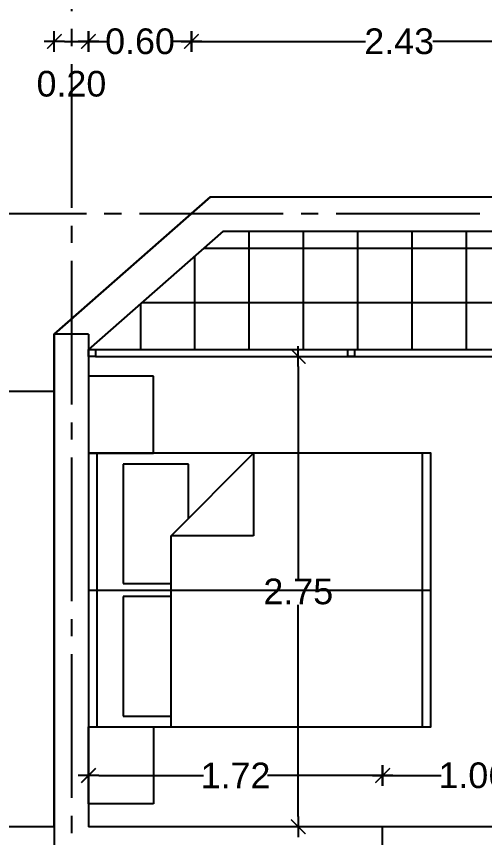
# Model space of a CAD drawing. Header units: millimetres. Extents: x 1217 to 2428, y 234 to 644.
# Drawn here: x 2354.167 to 2356.904, y 551.418 to 556.218 of the extents above; entities that cross this region are included whole.
import ezdxf

# ---------------------------------------------------------------- set-up
doc = ezdxf.new("R2010")
doc.units = ezdxf.units.MM
doc.linetypes.add('ACAD_ISO04W100', pattern=[30, 24, -3, 0, -3])
doc.layers.get('0').update_dxf_attribs({"lineweight": 5})
for name, color, linetype in [('0.1', 251, 'Continuous'), ('0.2', 2, 'Continuous'), ('0.3', 6, 'Continuous'), ('ARTEFACTOS', 4, 'Continuous'), ('COTAS', 252, 'Continuous'), ('COTAS INTERIORES', 3, 'Continuous'), ('Ejes', 8, 'Continuous'), ('muros', 7, 'Continuous')]:
    doc.layers.add(name, color=color, linetype=linetype)
doc.styles.add('INTERARQ', font='arial.ttf')
doc.dimstyles.new('ESCALA_1-50', dxfattribs={"dimtxt": 0.15, "dimasz": 0.06, "dimexe": 0.18, "dimexo": 0.0625, "dimgap": 0, "dimtad": 0, "dimtih": 1, "dimtoh": 1, "dimzin": 0, "dimdsep": 46, "dimtxsty": 'INTERARQ', "dimblk": 'DIMTICK', "dimcen": 0, "dimse1": 1, "dimse2": 1, "dimclrd": 256, "dimclre": 1, "dimclrt": 2, "dimadec": 0, "dimazin": 0, "dimtfac": 4.5, "dimtofl": 0, "dimtmove": 2, "dimatfit": 3, "dimldrblk": 'DIMTICK', "dimfxl": 1, "dimtolj": 1, "dimtzin": 0, "dimarcsym": 0})

# ---------------------------------------------------------------- blocks, each defined once
blk = doc.blocks.new('Cama 2Pl')
at = {"layer": 'ARTEFACTOS'}
for p, q in [((-1.9512, -0.8), (-1.9512, 0.8)), ((-0.4826, 0.8), (-0.4826, -0.3174)), ((-0.0508, 0.8), (-0.0508, -0.8)), ((-0.2032, 0.7365), (-0.4826, 0.7365)), ((-0.2032, 0.0381), (-0.2032, 0.7365)), ((0, 0), (-2.002, 0)), ((-0.4826, 0.0381), (-0.2032, 0.0381)), ((-0.2032, -0.0381), (-0.4826, -0.0381)), ((-0.2032, -0.7365), (-0.2032, -0.0381)), ((-0.4826, -0.3174), (-0.9652, -0.8)), ((-0.9652, -0.8), (-0.9652, -0.3174)), ((-0.9652, -0.3174), (-0.4826, -0.3174)), ((-0.5842, -0.419), (-0.5842, -0.7365)), ((-0.5842, -0.7365), (-0.2032, -0.7365))]:
    blk.add_line(p, q, dxfattribs=at)
for points in [[(-0.38, 1.25), (0, 1.25), (0, 0.8), (-0.38, 0.8), (-0.38, 1.25)], [(-0.38, -1.25), (0, -1.25), (0, -0.8), (-0.38, -0.8), (-0.38, -1.25)]]:
    blk.add_lwpolyline(points, dxfattribs=at)
blk.add_lwpolyline([(0, -0.8), (0, 0.8), (-2.002, 0.8), (-2.002, -0.8)], close=True, dxfattribs=at)
blk = doc.blocks.new('DIMTICK')
at = {"color": 1}
for p, q in [((0, 1), (0, -1)), ((-1, 0), (1, 0))]:
    blk.add_line(p, q, dxfattribs=at)
at = {"color": 3, "const_width": 0.141}
blk.add_lwpolyline([(0.707, 0.707), (-0.707, -0.707)], dxfattribs=at)
blk = doc.blocks.new('*D428')
at = {"layer": 'COTAS', "lineweight": -2, "ltscale": 3, "transparency": 16777216}
blk.add_line((2354.4485, 556.0718), (2354.5285, 556.0718), dxfattribs=at)
at = {"layer": 'Defpoints', "color": 0, "ltscale": 3, "transparency": 16777216}
for p in [(2354.5885, 556.0718), (2354.3885, 554.7463), (2354.5885, 554.7463)]:
    blk.add_point(p, dxfattribs=at)
at = {"layer": 'COTAS', "lineweight": -2, "ltscale": 3, "transparency": 16777216, "xscale": 0.06, "yscale": 0.06, "zscale": 0.06, "rotation": 180}
blk.add_blockref('DIMTICK', (2354.3885, 556.0718), dxfattribs=at)
at = {"layer": 'COTAS', "lineweight": -2, "ltscale": 3, "transparency": 16777216, "xscale": 0.06, "yscale": 0.06, "zscale": 0.06}
blk.add_blockref('DIMTICK', (2354.5885, 556.0718), dxfattribs=at)
at = {"layer": 'COTAS', "color": 2, "ltscale": 3, "transparency": 16777216, "insert": (2354.4885, 555.8235), "char_height": 0.15, "attachment_point": 5, "style": 'INTERARQ'}
blk.add_mtext('\\A1;0.20', dxfattribs=at)
blk = doc.blocks.new('*D429')
at = {"layer": 'COTAS', "lineweight": -2, "ltscale": 3, "transparency": 16777216}
for p, q in [((2354.6485, 556.0718), (2354.6949, 556.0718)), ((2355.1305, 556.0718), (2355.084, 556.0718))]:
    blk.add_line(p, q, dxfattribs=at)
at = {"layer": 'Defpoints', "color": 0, "ltscale": 3, "transparency": 16777216}
for p in [(2355.1905, 556.0718), (2355.1905, 555.5482), (2354.5885, 554.7463)]:
    blk.add_point(p, dxfattribs=at)
at = {"layer": 'COTAS', "lineweight": -2, "ltscale": 3, "transparency": 16777216, "xscale": 0.06, "yscale": 0.06, "zscale": 0.06, "rotation": 180}
blk.add_blockref('DIMTICK', (2354.5885, 556.0718), dxfattribs=at)
at = {"layer": 'COTAS', "lineweight": -2, "ltscale": 3, "transparency": 16777216, "xscale": 0.06, "yscale": 0.06, "zscale": 0.06}
blk.add_blockref('DIMTICK', (2355.1905, 556.0718), dxfattribs=at)
at = {"layer": 'COTAS', "color": 2, "ltscale": 3, "transparency": 16777216, "insert": (2354.8895, 556.0718), "char_height": 0.15, "attachment_point": 5, "style": 'INTERARQ'}
blk.add_mtext('\\A1;0.60', dxfattribs=at)
blk = doc.blocks.new('*D430')
at = {"layer": 'COTAS', "lineweight": -2, "ltscale": 3, "transparency": 16777216}
for p, q in [((2355.2505, 556.0718), (2356.2085, 556.0718)), ((2357.5587, 556.0718), (2356.6007, 556.0718))]:
    blk.add_line(p, q, dxfattribs=at)
at = {"layer": 'Defpoints', "color": 0, "ltscale": 3, "transparency": 16777216}
for p in [(2357.6187, 556.0718), (2355.1905, 555.5482), (2357.6187, 554.6134)]:
    blk.add_point(p, dxfattribs=at)
at = {"layer": 'COTAS', "lineweight": -2, "ltscale": 3, "transparency": 16777216, "xscale": 0.06, "yscale": 0.06, "zscale": 0.06, "rotation": 180}
blk.add_blockref('DIMTICK', (2355.1905, 556.0718), dxfattribs=at)
at = {"layer": 'COTAS', "lineweight": -2, "ltscale": 3, "transparency": 16777216, "xscale": 0.06, "yscale": 0.06, "zscale": 0.06}
blk.add_blockref('DIMTICK', (2357.6187, 556.0718), dxfattribs=at)
at = {"layer": 'COTAS', "color": 2, "ltscale": 3, "transparency": 16777216, "insert": (2356.4046, 556.0718), "char_height": 0.15, "attachment_point": 5, "style": 'INTERARQ'}
blk.add_mtext('\\A1;2.43', dxfattribs=at)
blk = doc.blocks.new('*D446')
at = {"layer": 'COTAS', "lineweight": -2, "ltscale": 3, "transparency": 16777216}
for p, q in [((2354.5485, 556.5582), (2356.2088, 556.5582)), ((2358.2587, 556.5582), (2356.5984, 556.5582))]:
    blk.add_line(p, q, dxfattribs=at)
at = {"layer": 'Defpoints', "color": 0, "ltscale": 3, "transparency": 16777216}
for p in [(2354.4885, 556.5582, 0), (2358.3187, 556.5582), (2358.3187, 555.5482)]:
    blk.add_point(p, dxfattribs=at)
at = {"layer": 'COTAS', "lineweight": -2, "ltscale": 3, "transparency": 16777216, "xscale": 0.06, "yscale": 0.06, "zscale": 0.06, "rotation": 180}
blk.add_blockref('DIMTICK', (2354.4885, 556.5582), dxfattribs=at)
at = {"layer": 'COTAS', "lineweight": -2, "ltscale": 3, "transparency": 16777216, "xscale": 0.06, "yscale": 0.06, "zscale": 0.06}
blk.add_blockref('DIMTICK', (2358.3187, 556.5582), dxfattribs=at)
at = {"layer": 'COTAS', "color": 2, "ltscale": 3, "transparency": 16777216, "insert": (2356.4036, 556.5582), "char_height": 0.15, "attachment_point": 5, "style": 'INTERARQ'}
blk.add_mtext('\\A1;3.83', dxfattribs=at)
blk = doc.blocks.new('*D720')
at = {"layer": 'COTAS', "lineweight": -2, "ltscale": 3, "transparency": 16777216}
for p, q in [((2352.389, 554.3013), (2352.389, 552.9976)), ((2352.389, 551.5408), (2352.389, 552.8445))]:
    blk.add_line(p, q, dxfattribs=at)
at = {"layer": 'Defpoints', "color": 0, "ltscale": 3, "transparency": 16777216}
for p in [(2352.389, 554.3613), (2354.3885, 554.3613, 0), (2353.604, 551.4808)]:
    blk.add_point(p, dxfattribs=at)
at = {"layer": 'COTAS', "lineweight": -2, "ltscale": 3, "transparency": 16777216, "xscale": 0.06, "yscale": 0.06, "zscale": 0.06}
for p, rotation in [((2352.389, 554.3613), 90), ((2352.389, 551.4808), 270)]:
    blk.add_blockref('DIMTICK', p, dxfattribs=dict(at, rotation=rotation))
at = {"layer": 'COTAS', "color": 2, "ltscale": 3, "transparency": 16777216, "insert": (2352.389, 552.921), "char_height": 0.15, "attachment_point": 5, "style": 'INTERARQ'}
blk.add_mtext('\\A1;2.88', dxfattribs=at)
blk = doc.blocks.new('*D721')
at = {"layer": 'COTAS', "lineweight": -2, "ltscale": 3, "transparency": 16777216}
for p, q in [((2352.389, 554.9033), (2352.389, 554.7389)), ((2352.389, 554.4213), (2352.389, 554.5857))]:
    blk.add_line(p, q, dxfattribs=at)
at = {"layer": 'Defpoints', "color": 0, "ltscale": 3, "transparency": 16777216}
for p in [(2352.389, 554.9633), (2355.2733, 554.9633), (2354.3885, 554.3613)]:
    blk.add_point(p, dxfattribs=at)
at = {"layer": 'COTAS', "lineweight": -2, "ltscale": 3, "transparency": 16777216, "xscale": 0.06, "yscale": 0.06, "zscale": 0.06}
for p, rotation in [((2352.389, 554.9633), 90), ((2352.389, 554.3613), 270)]:
    blk.add_blockref('DIMTICK', p, dxfattribs=dict(at, rotation=rotation))
at = {"layer": 'COTAS', "color": 2, "ltscale": 3, "transparency": 16777216, "insert": (2352.389, 554.6623), "char_height": 0.15, "attachment_point": 5, "style": 'INTERARQ'}
blk.add_mtext('\\A1;0.60', dxfattribs=at)
blk = doc.blocks.new('*D457')
at = {"layer": 'COTAS', "lineweight": -2, "ltscale": 3, "transparency": 16777216}
for p, q in [((2352.389, 555.2233), (2352.389, 555.2833)), ((2352.389, 554.9033), (2352.389, 554.8433))]:
    blk.add_line(p, q, dxfattribs=at)
at = {"layer": 'Defpoints', "color": 0, "ltscale": 3, "transparency": 16777216}
for p in [(2352.389, 555.1633), (2355.1905, 555.1633), (2355.2733, 554.9633)]:
    blk.add_point(p, dxfattribs=at)
at = {"layer": 'COTAS', "lineweight": -2, "ltscale": 3, "transparency": 16777216, "xscale": 0.06, "yscale": 0.06, "zscale": 0.06}
for p, rotation in [((2352.389, 555.1633), 270), ((2352.389, 554.9633), 90)]:
    blk.add_blockref('DIMTICK', p, dxfattribs=dict(at, rotation=rotation))
at = {"layer": 'COTAS', "color": 2, "ltscale": 3, "transparency": 16777216, "insert": (2352.389, 555.0633), "char_height": 0.15, "attachment_point": 5, "style": 'INTERARQ'}
blk.add_mtext('\\A1;0.20', dxfattribs=at)
blk = doc.blocks.new('*D458')
at = {"layer": 'COTAS', "lineweight": -2, "ltscale": 3, "transparency": 16777216}
for p, q in [((2351.6548, 555.0033), (2351.6548, 554.6208)), ((2351.6548, 554.0852), (2351.6548, 554.4676))]:
    blk.add_line(p, q, dxfattribs=at)
at = {"layer": 'Defpoints', "color": 0, "ltscale": 3, "transparency": 16777216}
for p in [(2354.6588, 555.0633, 0), (2351.6548, 554.0252), (2352.9784, 554.0252, 0)]:
    blk.add_point(p, dxfattribs=at)
at = {"layer": 'COTAS', "lineweight": -2, "ltscale": 3, "transparency": 16777216, "xscale": 0.06, "yscale": 0.06, "zscale": 0.06}
for p, rotation in [((2351.6548, 555.0633), 90), ((2351.6548, 554.0252), 270)]:
    blk.add_blockref('DIMTICK', p, dxfattribs=dict(at, rotation=rotation))
at = {"layer": 'COTAS', "color": 2, "ltscale": 3, "transparency": 16777216, "insert": (2351.6548, 554.5442), "char_height": 0.15, "attachment_point": 5, "style": 'INTERARQ'}
blk.add_mtext('\\A1;1.04', dxfattribs=at)
blk = doc.blocks.new('*D729')
at = {"layer": 'COTAS', "lineweight": -2, "ltscale": 3, "transparency": 16777216}
for p, q in [((2350.9562, 555.1033), (2350.9562, 538.6798)), ((2350.9562, 522.5893), (2350.9562, 538.5265))]:
    blk.add_line(p, q, dxfattribs=at)
at = {"layer": 'Defpoints', "color": 0, "ltscale": 3, "transparency": 16777216}
for p in [(2350.9562, 555.1633), (2355.3008, 555.1633, 0), (2355.1905, 522.5293, 0)]:
    blk.add_point(p, dxfattribs=at)
at = {"layer": 'COTAS', "lineweight": -2, "ltscale": 3, "transparency": 16777216, "xscale": 0.06, "yscale": 0.06, "zscale": 0.06}
for p, rotation in [((2350.9562, 555.1633), 90), ((2350.9562, 522.5293), 270)]:
    blk.add_blockref('DIMTICK', p, dxfattribs=dict(at, rotation=rotation))
at = {"layer": 'COTAS', "color": 2, "ltscale": 3, "transparency": 16777216, "insert": (2350.9562, 538.6032), "char_height": 0.15, "attachment_point": 5, "style": 'INTERARQ'}
blk.add_mtext('\\A1;32.63', dxfattribs=at)
blk = doc.blocks.new('*D490')
at = {"layer": 'COTAS INTERIORES', "lineweight": -2, "ltscale": 3, "transparency": 16777216}
for p, q in [((2354.6485, 551.7812), (2355.261, 551.7812)), ((2356.2476, 551.7812), (2355.635, 551.7812))]:
    blk.add_line(p, q, dxfattribs=at)
at = {"layer": 'Defpoints', "color": 0, "ltscale": 3, "transparency": 16777216}
for p in [(2356.3076, 551.7812), (2354.5885, 551.5552, 0), (2356.3076, 551.5552, 0)]:
    blk.add_point(p, dxfattribs=at)
at = {"layer": 'COTAS INTERIORES', "lineweight": -2, "ltscale": 3, "transparency": 16777216, "xscale": 0.06, "yscale": 0.06, "zscale": 0.06, "rotation": 180}
blk.add_blockref('DIMTICK', (2354.5885, 551.7812), dxfattribs=at)
at = {"layer": 'COTAS INTERIORES', "lineweight": -2, "ltscale": 3, "transparency": 16777216, "xscale": 0.06, "yscale": 0.06, "zscale": 0.06}
blk.add_blockref('DIMTICK', (2356.3076, 551.7812), dxfattribs=at)
at = {"layer": 'COTAS INTERIORES', "color": 2, "ltscale": 3, "transparency": 16777216, "insert": (2355.448, 551.7812), "char_height": 0.15, "attachment_point": 5, "style": 'INTERARQ'}
blk.add_mtext('\\A1;1.72', dxfattribs=at)
blk = doc.blocks.new('*D491')
at = {"layer": 'COTAS INTERIORES', "lineweight": -2, "ltscale": 3, "transparency": 16777216}
for p, q in [((2356.3676, 551.7812), (2356.6503, 551.7812)), ((2357.3084, 551.7812), (2357.0257, 551.7812))]:
    blk.add_line(p, q, dxfattribs=at)
at = {"layer": 'Defpoints', "color": 0, "ltscale": 3, "transparency": 16777216}
for p in [(2357.3684, 551.7812), (2356.3076, 551.5552, 0), (2357.3684, 551.5552)]:
    blk.add_point(p, dxfattribs=at)
at = {"layer": 'COTAS INTERIORES', "lineweight": -2, "ltscale": 3, "transparency": 16777216, "xscale": 0.06, "yscale": 0.06, "zscale": 0.06, "rotation": 180}
blk.add_blockref('DIMTICK', (2356.3076, 551.7812), dxfattribs=at)
at = {"layer": 'COTAS INTERIORES', "lineweight": -2, "ltscale": 3, "transparency": 16777216, "xscale": 0.06, "yscale": 0.06, "zscale": 0.06}
blk.add_blockref('DIMTICK', (2357.3684, 551.7812), dxfattribs=at)
at = {"layer": 'COTAS INTERIORES', "color": 2, "ltscale": 3, "transparency": 16777216, "insert": (2356.838, 551.7812), "char_height": 0.15, "attachment_point": 5, "style": 'INTERARQ'}
blk.add_mtext('\\A1;1.06', dxfattribs=at)
blk = doc.blocks.new('*D844')
at = {"layer": 'COTAS', "lineweight": -2, "ltscale": 3, "transparency": 16777216}
for p, q in [((2355.8147, 554.1708), (2355.8147, 552.9324)), ((2355.8147, 551.5408), (2355.8147, 552.7792))]:
    blk.add_line(p, q, dxfattribs=at)
at = {"layer": 'Defpoints', "color": 0, "ltscale": 3, "transparency": 16777216}
for p in [(2355.3717, 554.2308, 0), (2355.3717, 551.4808, 0), (2355.8147, 551.4808)]:
    blk.add_point(p, dxfattribs=at)
at = {"layer": 'COTAS', "lineweight": -2, "ltscale": 3, "transparency": 16777216, "xscale": 0.06, "yscale": 0.06, "zscale": 0.06}
for p, rotation in [((2355.8147, 554.2308), 90), ((2355.8147, 551.4808), 270)]:
    blk.add_blockref('DIMTICK', p, dxfattribs=dict(at, rotation=rotation))
at = {"layer": 'COTAS', "color": 2, "ltscale": 3, "transparency": 16777216, "insert": (2355.8147, 552.8558), "char_height": 0.15, "attachment_point": 5, "style": 'INTERARQ'}
blk.add_mtext('\\A1;2.75', dxfattribs=at)

msp = doc.modelspace()

# ---------------------------------------------------------------- hatches: boundary and pattern name
at = {"layer": '0.1'}
h = msp.add_hatch(dxfattribs=at)
h.set_pattern_fill('NET', color=256, scale=0.099999, angle=-270, style=0)
h.set_pattern_definition([(90, (807.40966, -286.18826), (-0.31749764, 2e-16), []), (180, (807.40966, -286.18826), (-2e-16, -0.31749764), [])])
h.paths.add_polyline_path([(2355.37623, 554.96328), (2354.58846, 554.2708), (2354.60846, 554.2708), (2354.62846, 554.2708), (2357.47673, 554.2708), (2357.6187, 554.2708), (2358.21837, 554.2708), (2358.21837, 554.96328)])

# ---------------------------------------------------------------- linework, layer by layer
at = {"layer": '0.1', "ltscale": 3, "elevation": 0}
msp.add_lwpolyline([(2354.38846, 551.4808), (2354.38846, 554.36129), (2355.30082, 555.16328), (2358.41837, 555.16328), (2358.41837, 554.12515), (2361.05846, 554.14324), (2361.05846, 555.16328), (2364.17602, 555.16328), (2365.08838, 554.36129), (2365.08832, 551.48085)], dxfattribs=at)
at = {"layer": '0.1', "elevation": 0}
for points in [[(2354.62846, 554.2708), (2357.6187, 554.2708)], [(2354.62846, 554.2708), (2357.6187, 554.2708)], [(2354.62846, 554.23081), (2357.6187, 554.23081)], [(2354.62846, 554.23081), (2357.6187, 554.23081)]]:
    msp.add_lwpolyline(points, dxfattribs=at)
at = {"layer": '0.2'}
for p, q in [((2355.30082, 555.16328, 0), (2354.38846, 554.36129, 0)), ((2355.37623, 554.96328, 0), (2354.58846, 554.2708, 0))]:
    msp.add_line(p, q, dxfattribs=at)
at = {"layer": '0.2', "elevation": 0}
for points in [[(2355.30082, 555.16328), (2358.41837, 555.16328)], [(2355.37623, 554.96328), (2358.21837, 554.96328)], [(2354.62846, 554.2708), (2354.62846, 554.23081), (2354.58846, 554.23081), (2354.58846, 554.2708), (2354.62846, 554.2708)], [(2354.62846, 554.2708), (2354.62846, 554.23081), (2354.58846, 554.23081), (2354.58846, 554.2708), (2354.62846, 554.2708)], [(2356.14358, 554.2708), (2356.14358, 554.23081), (2356.10358, 554.23081), (2356.10358, 554.2708), (2356.14358, 554.2708)], [(2356.14358, 554.2708), (2356.14358, 554.23081), (2356.10358, 554.23081), (2356.10358, 554.2708), (2356.14358, 554.2708)], [(2354.38847, 551.48081), (2353.60485, 551.48081), (2352.87843, 550.76447)]]:
    msp.add_lwpolyline(points, dxfattribs=at)
at = {"layer": '0.3', "elevation": 0}
msp.add_lwpolyline([(2357.36835, 551.48083), (2357.36835, 551.48083), (2356.3076, 551.48083)], dxfattribs=at)
at = {"layer": 'Ejes', "linetype": 'ACAD_ISO04W100', "ltscale": 0.035, "elevation": 0}
for points in [[(2354.48848, 558.23948), (2354.48848, 520.03979)], [(2354.48848, 558.23948), (2354.48848, 520.03979)], [(2369.52562, 555.06328), (2350.42715, 555.06328)], [(2354.38846, 554.02517), (2350.42715, 554.02517)]]:
    msp.add_lwpolyline(points, dxfattribs=at)
at = {"layer": 'muros'}
for p, q in [((2354.38846, 554.36129, 0), (2354.38846, 551.28083, 0)), ((2354.58846, 554.36129, 0), (2354.58846, 551.48083, 0)), ((2356.3076, 551.28083, 0), (2356.3076, 551.48083, 0))]:
    msp.add_line(p, q, dxfattribs=at)
at = {"layer": 'muros', "elevation": 0}
for points in [[(2354.58846, 554.36129), (2354.38846, 554.36129)], [(2356.3076, 551.48083), (2354.58844, 551.48083)]]:
    msp.add_lwpolyline(points, dxfattribs=at)

# ---------------------------------------------------------------- block references
at = {"layer": 'ARTEFACTOS', "xscale": 0.9999925657630349, "yscale": 0.9999925657630349, "zscale": 0.9999925657630349, "rotation": 180}
msp.add_blockref('Cama 2Pl', (2354.58846, 552.86453, 0), dxfattribs=at)

# ---------------------------------------------------------------- dimensions: what is measured, and where the dimension line sits
at = {"layer": 'COTAS', "ltscale": 3}
for base, p1, p2, picture, middle in [((2358.31872, 556.55818, 0), (2354.48848, 556.55818, 0), (2358.31872, 555.54824, 0), '*D446', (2356.4036, 556.55818, 0)), ((2355.19045, 556.07184, 0), (2354.58846, 554.74625, 0), (2355.19045, 555.54824, 0), '*D429', (2354.88945, 556.07184, 0)), ((2357.61872, 556.07184, 0), (2355.19045, 555.54824, 0), (2357.61872, 554.61341, 0), '*D430', (2356.40459, 556.07184, 0))]:
    dim = msp.add_linear_dim(base=base, p1=p1, p2=p2, dimstyle='ESCALA_1-50', dxfattribs=at)
    dim.commit()
    dim.dimension.update_dxf_attribs({"geometry": picture, "text_midpoint": middle})
dim = msp.add_linear_dim(base=(2354.58846, 556.07184, 0), p1=(2354.38846, 554.74625, 0), p2=(2354.58846, 554.74625, 0), dimstyle='ESCALA_1-50', dxfattribs=at)
dim.commit()
dim.dimension.update_dxf_attribs({"geometry": '*D428', "text_midpoint": (2354.48846, 555.82346, 0), "dimtype": 160})
for base, p1, p2, picture, middle in [((2352.38897, 555.16328, 0), (2355.27329, 554.96328, 0), (2355.19045, 555.16328, 0), '*D457', (2352.38897, 555.06328, 0)), ((2351.65479, 554.02517, 0), (2354.6588, 555.06328, 0), (2352.97844, 554.02517, 0), '*D458', (2351.65479, 554.54423, 0)), ((2352.38897, 554.96328, 0), (2354.38846, 554.36129, 0), (2355.27329, 554.96328, 0), '*D721', (2352.38897, 554.66228, 0)), ((2352.38897, 554.36129, 0), (2353.60403, 551.48081, 0), (2354.38846, 554.36129, 0), '*D720', (2352.38897, 552.92105, 0)), ((2355.81473, 551.48083, 0), (2355.37169, 554.23081, 0), (2355.37169, 551.48083, 0), '*D844', (2355.81473, 552.85582, 0))]:
    dim = msp.add_linear_dim(base=base, p1=p1, p2=p2, angle=90, dimstyle='ESCALA_1-50', dxfattribs=at)
    dim.commit()
    dim.dimension.update_dxf_attribs({"geometry": picture, "text_midpoint": middle})
dim = msp.add_linear_dim(base=(2350.95617, 555.16328, 0), p1=(2355.19045, 522.52928, 0), p2=(2355.30082, 555.16328, 0), angle=90, dimstyle='ESCALA_1-50', dxfattribs=at)
dim.commit()
dim.dimension.update_dxf_attribs({"geometry": '*D729', "text_midpoint": (2350.95617, 538.60317, 0), "dimtype": 160})
at = {"layer": 'COTAS INTERIORES', "ltscale": 3}
for base, p1, p2, picture, middle in [((2356.3076, 551.78122, 0), (2354.58846, 551.55517, 0), (2356.3076, 551.55517, 0), '*D490', (2355.44803, 551.78122, 0)), ((2357.36835, 551.78122, 0), (2356.3076, 551.55517, 0), (2357.36835, 551.55517, 0), '*D491', (2356.83798, 551.78122, 0))]:
    dim = msp.add_linear_dim(base=base, p1=p1, p2=p2, dimstyle='ESCALA_1-50', dxfattribs=at)
    dim.commit()
    dim.dimension.update_dxf_attribs({"geometry": picture, "text_midpoint": middle})

doc.saveas('drawing.dxf')
